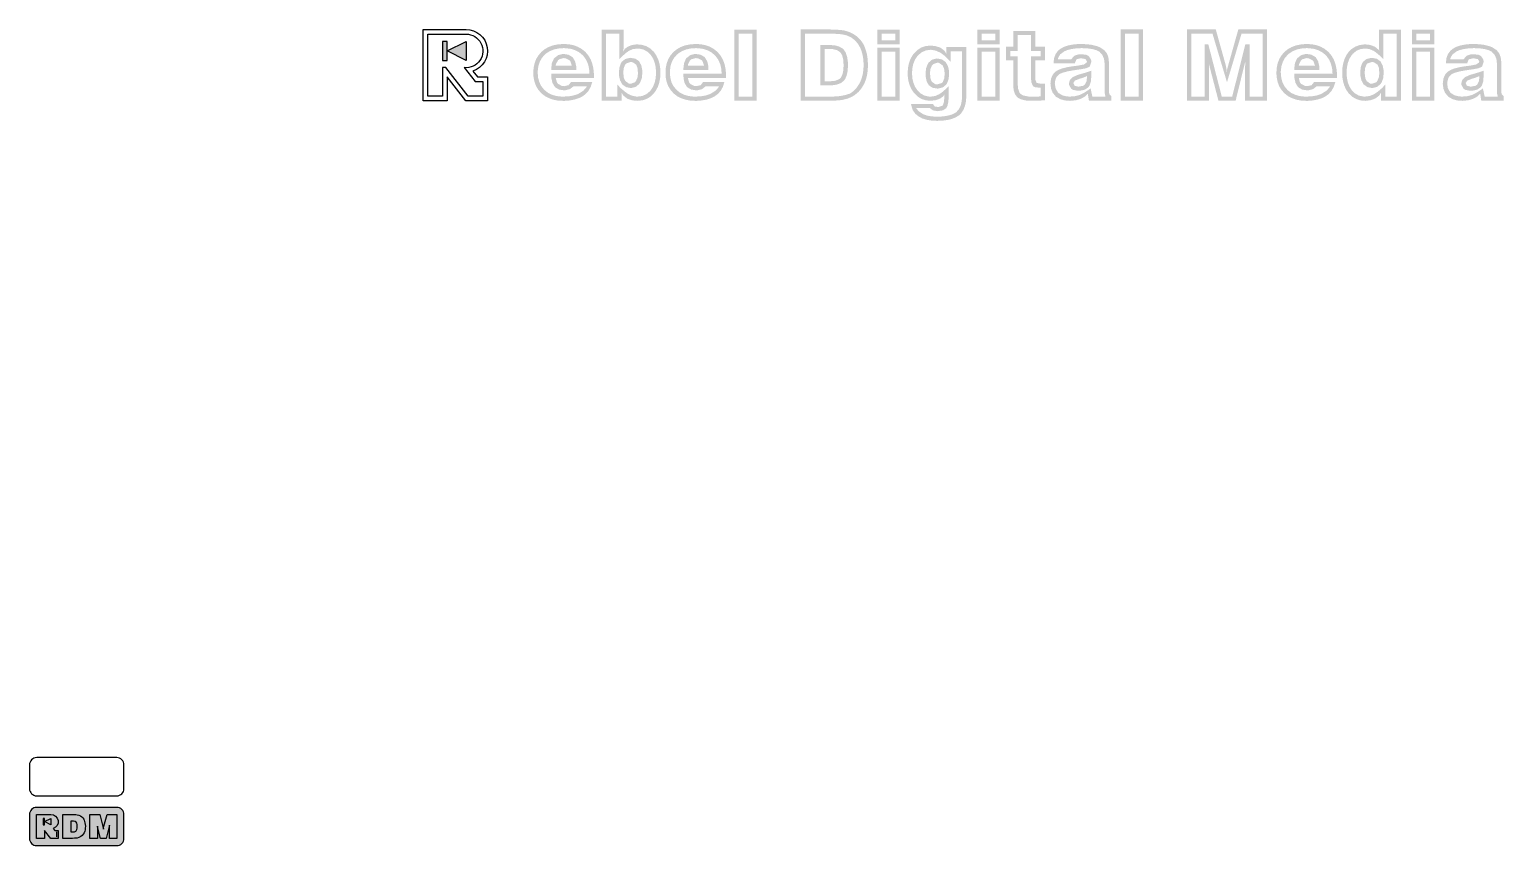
# Model space of a CAD drawing. Header units: millimetres. Extents: x 2963 to 3529, y 1318 to 1533.
# Drawn here: x 3322.7 to 3529.5, y 1323.4 to 1437.9 of the extents above; entities that cross this region are included whole.
import ezdxf

# ---------------------------------------------------------------- set-up
doc = ezdxf.new("R2010")
doc.units = ezdxf.units.MM
doc.layers.get('0').update_dxf_attribs({"color": 255})
doc.layers.add('texthatch', color=7, linetype='Continuous')

msp = doc.modelspace()

# ---------------------------------------------------------------- hatches: boundary and pattern name
h = msp.add_hatch(color=256)
h.set_gradient(color1=(255, 255, 255), color2=(255, 255, 0), tint=1, name='INVHEMISPHERICAL')
h.paths.add_polyline_path([(3323.71, 1328.75, 0.41937), (3322.69, 1327.75), (3322.69, 1324.4, 0.41937), (3323.71, 1323.4), (3334.93, 1323.4, 0.41937), (3335.95, 1324.4), (3335.95, 1327.75, 0.41937), (3334.93, 1328.75)])
at = {"true_color": 0x22346e}
h = msp.add_hatch(color=159, dxfattribs=at)
h.dxf.hatch_style = 1
h.paths.add_polyline_path([(3325.62, 1325.96, 1.057223), (3325.71, 1327.53), (3323.91, 1327.53), (3323.91, 1324.62), (3324.6, 1324.62), (3324.6, 1325.96), (3324.75, 1325.96), (3325.8, 1324.62), (3326.49, 1324.62), (3326.49, 1325.3), (3326.14, 1325.3)])
h.paths.add_polyline_path([(3325.71, 1326.3), (3324.82, 1326.75), (3324.82, 1326.3), (3324.6, 1326.3), (3324.6, 1327.19), (3324.82, 1327.19), (3324.82, 1326.75), (3325.71, 1327.19)], flags=16)
h.paths.add_polyline_path([(3330.28, 1325.62), (3330.32, 1325.85), (3330.33, 1326.08), (3330.32, 1326.32), (3330.28, 1326.54), (3330.23, 1326.74), (3330.18, 1326.88), (3330.07, 1327.07), (3329.92, 1327.24), (3329.75, 1327.37), (3329.74, 1327.38), (3329.54, 1327.47), (3329.38, 1327.51), (3329.21, 1327.54), (3328.98, 1327.55), (3328.78, 1327.55), (3327.57, 1327.55), (3327.57, 1324.6), (3328.6, 1324.6), (3328.87, 1324.6), (3329.09, 1324.61), (3329.24, 1324.63), (3329.45, 1324.67), (3329.67, 1324.74), (3329.68, 1324.74), (3329.85, 1324.86), (3330, 1325.01), (3330.13, 1325.21), (3330.14, 1325.24), (3330.22, 1325.42)])
h.paths.add_polyline_path([(3328.3, 1327.02), (3328.71, 1327.02), (3328.97, 1327.01), (3329.18, 1326.95), (3329.37, 1326.84), (3329.49, 1326.66), (3329.55, 1326.47), (3329.59, 1326.23), (3329.59, 1326.08), (3329.58, 1325.81), (3329.53, 1325.58), (3329.45, 1325.41), (3329.39, 1325.34), (3329.25, 1325.23), (3329.06, 1325.16), (3328.82, 1325.13), (3328.69, 1325.12), (3328.3, 1325.12)], flags=16)
h.paths.add_polyline_path([(3328.5, 1326.84), (3328.75, 1326.84), (3328.88, 1326.83), (3329.1, 1326.77), (3329.24, 1326.67), (3329.32, 1326.54), (3329.37, 1326.34), (3329.39, 1326.08), (3329.37, 1325.84), (3329.33, 1325.63), (3329.25, 1325.48), (3329.18, 1325.42), (3328.99, 1325.34), (3328.74, 1325.32), (3328.5, 1325.32)], flags=0)
h.paths.add_polyline_path([(3332.02, 1327.06), (3332.19, 1327.06), (3332.82, 1324.6), (3333.31, 1324.6), (3333.93, 1327.06), (3334.13, 1327.06), (3334.13, 1324.6), (3334.75, 1324.6), (3334.75, 1327.55), (3333.75, 1327.55), (3333.07, 1325.27), (3332.38, 1327.55), (3331.39, 1327.55), (3331.39, 1324.6), (3332.02, 1324.6)])
at = {"layer": 'texthatch'}
h = msp.add_hatch(color=256, dxfattribs=at)
h.dxf.hatch_style = 1
h.paths.add_polyline_path([(3399, 1435.7), (3398.35, 1435.83), (3397.54, 1435.87), (3396.77, 1435.8), (3396.12, 1435.67), (3395.52, 1435.45), (3394.99, 1435.15), (3394.49, 1434.75), (3394.1, 1434.29), (3393.77, 1433.77), (3393.55, 1433.18), (3393.41, 1432.54), (3393.36, 1431.83), (3393.4, 1431.19), (3393.54, 1430.54), (3393.76, 1429.95), (3394.08, 1429.43), (3394.51, 1428.94), (3395.01, 1428.55), (3395.55, 1428.27), (3396.15, 1428.06), (3396.8, 1427.93), (3397.53, 1427.89), (3397.79, 1427.89), (3398.52, 1427.95), (3399.17, 1428.08), (3399.76, 1428.27), (3400.28, 1428.53), (3400.71, 1428.85), (3401.12, 1429.31), (3401.43, 1429.88), (3401.64, 1430.54), (3398.66, 1430.54), (3398.31, 1430.09), (3397.7, 1429.95), (3397.36, 1429.99), (3396.83, 1430.28), (3396.68, 1430.48), (3396.51, 1431.11), (3401.86, 1431.12), (3401.86, 1431.45), (3401.86, 1431.76), (3401.79, 1432.46), (3401.64, 1433.11), (3401.42, 1433.69), (3401.12, 1434.22), (3400.68, 1434.75), (3400.14, 1435.18), (3399.6, 1435.48)])
h.paths.add_polyline_path([(3397.99, 1435.27), (3398.67, 1435.18), (3399.28, 1434.98), (3399.82, 1434.69), (3400.28, 1434.3), (3400.44, 1434.13), (3400.79, 1433.63), (3401.04, 1433.05), (3401.19, 1432.42), (3401.24, 1431.71), (3395.89, 1431.71), (3395.89, 1431.42), (3395.91, 1431.06), (3396.05, 1430.41), (3396.34, 1429.91), (3396.46, 1429.78), (3396.98, 1429.47), (3397.66, 1429.37), (3397.89, 1429.38), (3398.51, 1429.54), (3399.02, 1429.94), (3400.89, 1429.94), (3400.8, 1429.76), (3400.38, 1429.31), (3399.76, 1428.92), (3399.53, 1428.81), (3398.95, 1428.63), (3398.29, 1428.52), (3397.55, 1428.49), (3397.29, 1428.49), (3396.59, 1428.57), (3395.97, 1428.75), (3395.43, 1429.02), (3394.95, 1429.4), (3394.86, 1429.49), (3394.48, 1429.97), (3394.21, 1430.52), (3394.04, 1431.15), (3393.98, 1431.85), (3393.99, 1432.06), (3394.07, 1432.75), (3394.27, 1433.36), (3394.56, 1433.9), (3394.96, 1434.36), (3395.17, 1434.54), (3395.68, 1434.87), (3396.26, 1435.1), (3396.92, 1435.24), (3397.63, 1435.29)], flags=16)
h.paths.add_polyline_path([(3398.28, 1434.37), (3398.88, 1434.02), (3399.23, 1433.43), (3399.38, 1432.78), (3399.4, 1432.42), (3399.4, 1432.24), (3395.89, 1432.24), (3395.89, 1432.49), (3395.97, 1433.18), (3396.27, 1433.85), (3396.86, 1434.31), (3397.53, 1434.48)], flags=0)
h.paths.add_polyline_path([(3397.6, 1433.89), (3397.91, 1433.86), (3398.45, 1433.59), (3398.57, 1433.44), (3398.78, 1432.82), (3396.51, 1432.82), (3396.53, 1433.02), (3396.83, 1433.58), (3396.98, 1433.72)], flags=0)
h.paths.add_polyline_path([(3399.4, 1432.42), (3399.38, 1432.78), (3399.23, 1433.43), (3398.88, 1434.02), (3398.28, 1434.37), (3397.53, 1434.48), (3396.86, 1434.31), (3396.27, 1433.85), (3395.97, 1433.18), (3395.89, 1432.49), (3395.89, 1432.24), (3399.4, 1432.24)], flags=0)
h.paths.add_polyline_path([(3411.18, 1432.37), (3411.08, 1433.05), (3410.9, 1433.67), (3410.64, 1434.23), (3410.27, 1434.78), (3409.74, 1435.26), (3409.21, 1435.57), (3408.6, 1435.75), (3407.89, 1435.82), (3407.2, 1435.72), (3406.6, 1435.48), (3406.19, 1435.18), (3405.99, 1434.8), (3406.02, 1435.21), (3406.02, 1437.9), (3402.95, 1437.9), (3402.95, 1427.9), (3405.76, 1427.9), (3405.76, 1428.88), (3405.74, 1429.08), (3405.98, 1428.64), (3406.58, 1428.18), (3407.3, 1427.95), (3408.04, 1427.89), (3408.74, 1427.98), (3409.33, 1428.19), (3409.85, 1428.52), (3410.31, 1428.99), (3410.55, 1429.32), (3410.84, 1429.86), (3411.04, 1430.46), (3411.16, 1431.12), (3411.2, 1431.85)])
h.paths.add_polyline_path([(3403.56, 1437.3), (3405.43, 1437.3), (3405.43, 1433.76), (3405.83, 1434.14), (3406.35, 1434.6), (3406.78, 1434.91), (3407.33, 1435.15), (3407.99, 1435.23), (3408.23, 1435.22), (3408.85, 1435.08), (3409.39, 1434.77), (3409.86, 1434.31), (3410.17, 1433.82), (3410.4, 1433.23), (3410.54, 1432.58), (3410.58, 1431.86), (3410.54, 1431.13), (3410.4, 1430.48), (3410.18, 1429.91), (3409.86, 1429.4), (3409.7, 1429.22), (3409.21, 1428.81), (3408.63, 1428.57), (3407.99, 1428.49), (3407.85, 1428.49), (3407.21, 1428.61), (3406.61, 1428.89), (3406.19, 1429.2), (3405.69, 1429.62), (3405.15, 1430.17), (3405.15, 1428.48), (3403.56, 1428.48)], flags=16)
h.paths.add_polyline_path([(3405.44, 1432.54), (3405.63, 1433.14), (3405.78, 1433.37), (3406.25, 1433.76), (3406.96, 1433.93), (3407.69, 1433.81), (3408.21, 1433.45), (3408.51, 1432.88), (3408.65, 1432.22), (3408.66, 1431.8), (3408.59, 1431.09), (3408.38, 1430.51), (3408.22, 1430.26), (3407.75, 1429.86), (3407.08, 1429.68), (3406.37, 1429.82), (3405.84, 1430.2), (3405.53, 1430.78), (3405.39, 1431.43), (3405.37, 1431.8)], flags=0)
h.paths.add_polyline_path([(3406.04, 1432.46), (3406.25, 1432.98), (3406.41, 1433.15), (3407.02, 1433.34), (3407.3, 1433.31), (3407.8, 1432.97), (3407.97, 1432.55), (3408.05, 1431.8), (3408, 1431.21), (3407.77, 1430.68), (3407.61, 1430.49), (3407.02, 1430.28), (3406.78, 1430.31), (3406.27, 1430.68), (3406.07, 1431.09), (3405.99, 1431.8)], flags=0)
h.paths.add_polyline_path([(3419.95, 1433.69), (3419.65, 1434.22), (3419.21, 1434.75), (3418.67, 1435.18), (3418.14, 1435.48), (3417.54, 1435.7), (3416.89, 1435.83), (3416.08, 1435.87), (3415.3, 1435.8), (3414.65, 1435.67), (3414.06, 1435.45), (3413.53, 1435.15), (3413.05, 1434.77), (3412.63, 1434.29), (3412.31, 1433.77), (3412.09, 1433.18), (3411.95, 1432.54), (3411.91, 1431.83), (3411.94, 1431.19), (3412.07, 1430.54), (3412.29, 1429.95), (3412.62, 1429.43), (3413.03, 1428.95), (3413.54, 1428.55), (3414.08, 1428.27), (3414.69, 1428.06), (3415.34, 1427.93), (3416.06, 1427.89), (3416.32, 1427.89), (3417.05, 1427.95), (3417.71, 1428.08), (3418.29, 1428.27), (3418.81, 1428.53), (3419.25, 1428.85), (3419.66, 1429.31), (3419.97, 1429.88), (3420.17, 1430.54), (3417.19, 1430.54), (3416.85, 1430.09), (3416.23, 1429.95), (3415.9, 1429.99), (3415.37, 1430.28), (3415.22, 1430.48), (3415.05, 1431.11), (3420.41, 1431.12), (3420.41, 1431.45), (3420.4, 1431.76), (3420.32, 1432.46), (3420.18, 1433.11)])
h.paths.add_polyline_path([(3413.1, 1433.9), (3413.5, 1434.36), (3413.71, 1434.54), (3414.22, 1434.87), (3414.8, 1435.1), (3415.45, 1435.24), (3416.17, 1435.29), (3416.53, 1435.27), (3417.21, 1435.18), (3417.82, 1434.98), (3418.35, 1434.69), (3418.82, 1434.3), (3418.97, 1434.13), (3419.33, 1433.63), (3419.58, 1433.05), (3419.73, 1432.42), (3419.79, 1431.71), (3414.43, 1431.71), (3414.43, 1431.42), (3414.44, 1431.06), (3414.58, 1430.41), (3414.87, 1429.91), (3414.99, 1429.78), (3415.52, 1429.47), (3416.2, 1429.37), (3416.42, 1429.38), (3417.05, 1429.54), (3417.55, 1429.94), (3419.43, 1429.94), (3419.33, 1429.76), (3418.92, 1429.31), (3418.3, 1428.92), (3418.07, 1428.81), (3417.49, 1428.63), (3416.83, 1428.52), (3416.09, 1428.49), (3415.83, 1428.49), (3415.14, 1428.57), (3414.52, 1428.75), (3413.96, 1429.02), (3413.49, 1429.4), (3413.4, 1429.49), (3413.02, 1429.97), (3412.74, 1430.52), (3412.58, 1431.15), (3412.53, 1431.85), (3412.53, 1432.06), (3412.61, 1432.75), (3412.8, 1433.36)], flags=16)
h.paths.add_polyline_path([(3414.51, 1433.18), (3414.8, 1433.85), (3415.39, 1434.31), (3416.06, 1434.48), (3416.82, 1434.37), (3417.41, 1434.03), (3417.77, 1433.43), (3417.92, 1432.78), (3417.94, 1432.42), (3417.94, 1432.24), (3414.43, 1432.24), (3414.43, 1432.49)], flags=0)
h.paths.add_polyline_path([(3415.07, 1433.02), (3415.36, 1433.58), (3415.52, 1433.72), (3416.14, 1433.89), (3416.44, 1433.86), (3416.99, 1433.59), (3417.11, 1433.44), (3417.33, 1432.82), (3415.05, 1432.82)], flags=0)
h.paths.add_polyline_path([(3424.71, 1437.9), (3421.56, 1437.9), (3421.56, 1427.9), (3424.71, 1427.9)])
h.paths.add_polyline_path([(3422.17, 1437.3), (3424.1, 1437.3), (3424.1, 1428.48), (3422.17, 1428.48)], flags=16)
h.paths.add_polyline_path([(3439.79, 1435.6), (3439.64, 1435.9), (3439.26, 1436.45), (3438.81, 1436.9), (3438.21, 1437.3), (3437.59, 1437.59), (3436.91, 1437.78), (3436.27, 1437.85), (3435.59, 1437.89), (3434.77, 1437.91), (3430.85, 1437.91), (3430.85, 1427.9), (3434.19, 1427.9), (3434.97, 1427.9), (3435.71, 1427.93), (3436.31, 1427.97), (3436.82, 1428.04), (3437.53, 1428.23), (3438.11, 1428.49), (3438.49, 1428.73), (3438.99, 1429.15), (3439.4, 1429.64), (3439.78, 1430.27), (3440.03, 1430.89), (3440.18, 1431.51), (3440.28, 1432.18), (3440.31, 1432.99), (3440.26, 1433.77), (3440.17, 1434.44), (3440, 1435.04)])
h.paths.add_polyline_path([(3431.46, 1437.31), (3435.07, 1437.31), (3435.67, 1437.3), (3436.35, 1437.26), (3436.88, 1437.18), (3437.36, 1437.06), (3437.96, 1436.79), (3438.5, 1436.37), (3438.92, 1435.87), (3439.25, 1435.29), (3439.4, 1434.89), (3439.57, 1434.29), (3439.67, 1433.62), (3439.7, 1432.9), (3439.67, 1432.22), (3439.56, 1431.54), (3439.39, 1430.94), (3439.15, 1430.39), (3439.1, 1430.3), (3438.72, 1429.73), (3438.28, 1429.26), (3437.77, 1428.9), (3437.09, 1428.7), (3436.46, 1428.57), (3436.01, 1428.52), (3435.36, 1428.49), (3434.55, 1428.48), (3431.46, 1428.48)], flags=16)
h.paths.add_polyline_path([(3433.64, 1435.73), (3434.87, 1435.73), (3435.65, 1435.68), (3436.28, 1435.51), (3436.85, 1435.17), (3437.2, 1434.65), (3437.39, 1434.06), (3437.49, 1433.35), (3437.51, 1432.9), (3437.46, 1432.09), (3437.32, 1431.43), (3437.09, 1430.92), (3436.91, 1430.69), (3436.5, 1430.38), (3435.93, 1430.17), (3435.21, 1430.06), (3434.82, 1430.06), (3433.64, 1430.06)], flags=0)
h.paths.add_polyline_path([(3434.25, 1435.17), (3434.99, 1435.17), (3435.38, 1435.15), (3436.03, 1434.98), (3436.47, 1434.66), (3436.68, 1434.3), (3436.84, 1433.69), (3436.89, 1432.9), (3436.86, 1432.2), (3436.72, 1431.56), (3436.48, 1431.12), (3436.26, 1430.93), (3435.72, 1430.71), (3434.95, 1430.63), (3434.25, 1430.63)], flags=0)
h.paths.add_polyline_path([(3444.77, 1435.36), (3441.61, 1435.36), (3441.61, 1427.9), (3444.77, 1427.9)])
h.paths.add_polyline_path([(3442.22, 1434.77), (3444.15, 1434.77), (3444.15, 1428.48), (3442.22, 1428.48)], flags=16)
h.paths.add_polyline_path([(3444.77, 1437.9), (3441.61, 1437.9), (3441.61, 1435.82), (3444.77, 1435.82)])
h.paths.add_polyline_path([(3442.22, 1436.4), (3442.22, 1437.32), (3444.15, 1437.32), (3444.15, 1436.4)], flags=16)
h.paths.add_polyline_path([(3449.76, 1435.58), (3449.05, 1435.65), (3448.36, 1435.57), (3447.77, 1435.36), (3447.24, 1435.02), (3446.78, 1434.57), (3446.56, 1434.28), (3446.26, 1433.74), (3446.05, 1433.14), (3445.92, 1432.49), (3445.88, 1431.77), (3445.89, 1431.37), (3445.98, 1430.69), (3446.16, 1430.07), (3446.42, 1429.5), (3446.79, 1428.97), (3447.27, 1428.49), (3447.81, 1428.16), (3448.4, 1427.97), (3449.08, 1427.9), (3449.84, 1427.99), (3450.43, 1428.21), (3450.87, 1428.52), (3451.04, 1428.84), (3451, 1428.45), (3451, 1428.16), (3450.99, 1427.81), (3450.8, 1427.23), (3450.16, 1427.02), (3449.66, 1427.11), (3449.41, 1427.47), (3446.35, 1427.47), (3446.4, 1427.2), (3446.6, 1426.58), (3446.96, 1426.07), (3447.45, 1425.68), (3447.94, 1425.42), (3448.53, 1425.24), (3449.21, 1425.12), (3450.02, 1425.08), (3450.89, 1425.13), (3451.59, 1425.23), (3452.2, 1425.39), (3452.72, 1425.63), (3453.15, 1425.91), (3453.4, 1426.17), (3453.71, 1426.64), (3453.93, 1427.22), (3454.07, 1427.89), (3454.11, 1428.67), (3454.11, 1435.44), (3451.3, 1435.44), (3451.3, 1434.66), (3451.31, 1434.48), (3451.07, 1434.9), (3450.49, 1435.35)])
h.paths.add_polyline_path([(3449.85, 1434.93), (3450.46, 1434.65), (3450.89, 1434.35), (3451.38, 1433.92), (3451.92, 1433.37), (3451.92, 1434.86), (3453.5, 1434.86), (3453.5, 1428.5), (3453.47, 1427.93), (3453.33, 1427.26), (3453.07, 1426.72), (3452.7, 1426.31), (3452.55, 1426.21), (3452.08, 1425.97), (3451.49, 1425.81), (3450.79, 1425.7), (3449.96, 1425.67), (3449.22, 1425.71), (3448.58, 1425.83), (3448.05, 1426.02), (3447.42, 1426.43), (3447.06, 1426.88), (3448.99, 1426.88), (3449.42, 1426.56), (3450.06, 1426.44), (3450.13, 1426.45), (3450.84, 1426.56), (3451.29, 1426.87), (3451.46, 1427.18), (3451.59, 1427.79), (3451.64, 1428.62), (3451.64, 1429.95), (3451.3, 1429.62), (3450.78, 1429.16), (3450.32, 1428.83), (3449.74, 1428.57), (3449.11, 1428.48), (3448.86, 1428.49), (3448.24, 1428.63), (3447.7, 1428.93), (3447.23, 1429.39), (3446.93, 1429.84), (3446.69, 1430.41), (3446.54, 1431.05), (3446.49, 1431.77), (3446.53, 1432.4), (3446.66, 1433.06), (3446.89, 1433.63), (3447.22, 1434.14), (3447.37, 1434.31), (3447.87, 1434.72), (3448.44, 1434.97), (3449.07, 1435.05), (3449.21, 1435.05)], flags=16)
h.paths.add_polyline_path([(3449.98, 1433.84), (3450.69, 1433.71), (3451.22, 1433.32), (3451.54, 1432.74), (3451.68, 1432.09), (3451.7, 1431.73), (3451.63, 1430.99), (3451.43, 1430.41), (3451.28, 1430.16), (3450.81, 1429.78), (3450.1, 1429.61), (3449.36, 1429.73), (3448.83, 1430.09), (3448.54, 1430.64), (3448.41, 1431.3), (3448.39, 1431.73), (3448.46, 1432.44), (3448.68, 1433.04), (3448.83, 1433.27), (3449.3, 1433.67)], flags=0)
h.paths.add_polyline_path([(3450.04, 1433.25), (3450.28, 1433.22), (3450.79, 1432.86), (3450.98, 1432.44), (3451.07, 1431.73), (3451.02, 1431.08), (3450.82, 1430.56), (3450.66, 1430.39), (3450.04, 1430.2), (3449.76, 1430.23), (3449.26, 1430.57), (3449.09, 1430.99), (3449.01, 1431.73), (3449.06, 1432.32), (3449.29, 1432.86), (3449.46, 1433.04)], flags=0)
h.paths.add_polyline_path([(3458.78, 1435.36), (3455.63, 1435.36), (3455.63, 1427.9), (3458.78, 1427.9)])
h.paths.add_polyline_path([(3456.24, 1434.77), (3458.17, 1434.77), (3458.17, 1428.48), (3456.24, 1428.48)], flags=16)
h.paths.add_polyline_path([(3458.78, 1437.9), (3455.63, 1437.9), (3455.63, 1435.82), (3458.78, 1435.82)])
h.paths.add_polyline_path([(3456.24, 1437.32), (3458.17, 1437.32), (3458.17, 1436.4), (3456.24, 1436.4)], flags=16)
h.paths.add_polyline_path([(3465.16, 1435.48), (3463.81, 1435.48), (3463.81, 1437.7), (3460.69, 1437.7), (3460.69, 1435.48), (3459.67, 1435.48), (3459.67, 1433.57), (3460.69, 1433.57), (3460.69, 1430.09), (3460.74, 1429.42), (3460.93, 1428.82), (3461.3, 1428.35), (3461.82, 1428.09), (3462.46, 1427.94), (3463.32, 1427.9), (3464.1, 1427.92), (3464.46, 1427.93), (3465.16, 1427.97), (3465.16, 1430.31), (3464.87, 1430.29), (3464.6, 1430.29), (3463.97, 1430.41), (3463.81, 1430.82), (3463.81, 1433.57), (3465.16, 1433.57)])
h.paths.add_polyline_path([(3461.3, 1434.9), (3461.3, 1437.12), (3463.2, 1437.12), (3463.2, 1434.9), (3464.55, 1434.9), (3464.55, 1434.14), (3463.2, 1434.14), (3463.2, 1430.85), (3463.23, 1430.48), (3463.46, 1429.96), (3463.74, 1429.81), (3464.48, 1429.72), (3464.55, 1429.72), (3464.55, 1428.52), (3464.14, 1428.49), (3464.11, 1428.49), (3463.44, 1428.47), (3462.8, 1428.5), (3462.14, 1428.63), (3461.72, 1428.85), (3461.57, 1429.04), (3461.37, 1429.59), (3461.3, 1430.39), (3461.3, 1434.14), (3460.29, 1434.14), (3460.29, 1434.9)], flags=16)
h.paths.add_polyline_path([(3469.56, 1433.72), (3470.18, 1433.87), (3470.84, 1433.75), (3471.02, 1433.4), (3470.99, 1433.26), (3470.59, 1432.99), (3469.76, 1432.83), (3469.08, 1432.75), (3468.24, 1432.61), (3467.55, 1432.44), (3467.01, 1432.23), (3466.6, 1431.98), (3466.24, 1431.58), (3465.99, 1431.02), (3465.91, 1430.29), (3466, 1429.58), (3466.24, 1429), (3466.68, 1428.47), (3467.28, 1428.13), (3467.9, 1427.95), (3468.62, 1427.89), (3468.85, 1427.9), (3469.51, 1427.98), (3470.13, 1428.16), (3470.72, 1428.48), (3471.14, 1428.89), (3471.18, 1428.69), (3471.31, 1427.9), (3474.43, 1427.9), (3474.43, 1428.56), (3474.19, 1428.8), (3474.12, 1429.1), (3474.12, 1433.11), (3474.11, 1433.31), (3474.03, 1434.02), (3473.83, 1434.55), (3473.45, 1435.01), (3472.88, 1435.39), (3472.44, 1435.57), (3471.64, 1435.76), (3470.93, 1435.84), (3470.25, 1435.86), (3469.76, 1435.86), (3469.03, 1435.79), (3468.38, 1435.66), (3467.82, 1435.47), (3467.34, 1435.22), (3466.97, 1434.92), (3466.62, 1434.44), (3466.41, 1433.85), (3466.34, 1433.15), (3469.32, 1433.15)])
h.paths.add_polyline_path([(3466.96, 1433.73), (3466.99, 1433.91), (3467.26, 1434.4), (3467.85, 1434.83), (3468.23, 1435), (3468.81, 1435.15), (3469.49, 1435.25), (3470.27, 1435.29), (3471.07, 1435.26), (3471.77, 1435.16), (3472.34, 1435), (3472.77, 1434.78), (3472.79, 1434.77), (3473.18, 1434.35), (3473.42, 1433.79), (3473.51, 1433.07), (3473.51, 1429.4), (3473.51, 1429.26), (3473.54, 1428.85), (3473.63, 1428.48), (3471.79, 1428.48), (3471.54, 1429.64), (3471.2, 1429.39), (3470.62, 1429.02), (3470.09, 1428.75), (3469.93, 1428.69), (3469.3, 1428.54), (3468.62, 1428.49), (3468.22, 1428.51), (3467.58, 1428.66), (3467.08, 1428.97), (3466.93, 1429.11), (3466.63, 1429.64), (3466.52, 1430.32), (3466.53, 1430.53), (3466.7, 1431.15), (3467.1, 1431.6), (3467.26, 1431.69), (3467.69, 1431.86), (3468.29, 1432.02), (3469.05, 1432.16), (3469.98, 1432.3), (3470.09, 1432.31), (3470.86, 1432.45), (3471.32, 1432.64), (3471.45, 1432.76), (3471.64, 1433.37), (3471.61, 1433.67), (3471.27, 1434.18), (3470.93, 1434.35), (3470.23, 1434.44), (3469.88, 1434.42), (3469.29, 1434.24), (3469.23, 1434.2), (3468.83, 1433.73)], flags=16)
h.paths.add_polyline_path([(3469.04, 1431.22), (3469.71, 1431.53), (3469.9, 1431.58), (3470.6, 1431.78), (3471.23, 1431.98), (3471.64, 1432.12), (3471.64, 1431.39), (3471.58, 1430.61), (3471.38, 1430.03), (3471.2, 1429.77), (3470.72, 1429.46), (3470.07, 1429.31), (3469.75, 1429.3), (3469.08, 1429.43), (3468.83, 1429.58), (3468.53, 1430.11), (3468.5, 1430.35), (3468.64, 1430.83)], flags=0)
h.paths.add_polyline_path([(3469.33, 1430.73), (3470.07, 1431.02), (3470.51, 1431.14), (3471.02, 1431.36), (3471.02, 1431.13), (3470.99, 1430.69), (3470.73, 1430.17), (3470.48, 1430), (3469.8, 1429.88), (3469.29, 1430.02), (3469.12, 1430.4)], flags=0)
h.paths.add_polyline_path([(3478.9, 1437.91), (3475.76, 1437.91), (3475.76, 1427.9), (3478.9, 1427.9)])
h.paths.add_polyline_path([(3476.37, 1437.31), (3478.29, 1437.31), (3478.29, 1428.48), (3476.37, 1428.48)], flags=16)
h.paths.add_polyline_path([(3489.1, 1437.91), (3485.05, 1437.91), (3485.05, 1427.9), (3488.15, 1427.9), (3488.15, 1432.8), (3488.14, 1433.1), (3488.24, 1432.66), (3489.48, 1427.9), (3491.88, 1427.9), (3493.11, 1432.91), (3493.24, 1433.38), (3493.22, 1432.83), (3493.22, 1427.9), (3496.3, 1427.9), (3496.3, 1437.91), (3492.26, 1437.91), (3490.87, 1432.97), (3490.69, 1432.29), (3490.67, 1431.75), (3490.58, 1432.49), (3490.48, 1432.95)])
h.paths.add_polyline_path([(3488.64, 1437.31), (3490.67, 1430.5), (3492.71, 1437.31), (3495.69, 1437.31), (3495.69, 1428.48), (3493.83, 1428.48), (3493.83, 1435.83), (3493.25, 1435.83), (3491.4, 1428.48), (3489.94, 1428.48), (3488.05, 1435.83), (3487.54, 1435.83), (3487.54, 1428.48), (3485.66, 1428.48), (3485.66, 1437.31)], flags=16)
h.paths.add_polyline_path([(3506.1, 1431.76), (3506.02, 1432.46), (3505.87, 1433.11), (3505.65, 1433.69), (3505.35, 1434.22), (3504.91, 1434.75), (3504.37, 1435.18), (3503.83, 1435.48), (3503.24, 1435.7), (3502.58, 1435.83), (3501.77, 1435.87), (3501, 1435.8), (3500.35, 1435.67), (3499.76, 1435.45), (3499.22, 1435.15), (3498.75, 1434.77), (3498.33, 1434.29), (3498.01, 1433.77), (3497.78, 1433.18), (3497.65, 1432.54), (3497.6, 1431.83), (3497.64, 1431.19), (3497.77, 1430.54), (3497.99, 1429.95), (3498.31, 1429.43), (3498.73, 1428.95), (3499.24, 1428.55), (3499.78, 1428.27), (3500.38, 1428.06), (3501.04, 1427.93), (3501.76, 1427.89), (3502.02, 1427.89), (3502.75, 1427.95), (3503.4, 1428.08), (3503.99, 1428.27), (3504.51, 1428.53), (3504.94, 1428.85), (3505.35, 1429.31), (3505.66, 1429.88), (3505.87, 1430.54), (3502.89, 1430.54), (3502.54, 1430.09), (3501.93, 1429.95), (3501.6, 1429.99), (3501.06, 1430.28), (3500.91, 1430.48), (3500.74, 1431.11), (3506.1, 1431.12), (3506.1, 1431.45)])
h.paths.add_polyline_path([(3505.48, 1431.71), (3500.12, 1431.71), (3500.12, 1431.42), (3500.14, 1431.06), (3500.28, 1430.41), (3500.57, 1429.91), (3500.69, 1429.78), (3501.21, 1429.47), (3501.89, 1429.37), (3502.12, 1429.38), (3502.75, 1429.54), (3503.25, 1429.94), (3505.13, 1429.94), (3505.03, 1429.76), (3504.62, 1429.31), (3504, 1428.92), (3503.76, 1428.81), (3503.19, 1428.63), (3502.52, 1428.52), (3501.78, 1428.49), (3501.52, 1428.49), (3500.83, 1428.57), (3500.21, 1428.75), (3499.66, 1429.02), (3499.18, 1429.4), (3499.1, 1429.49), (3498.71, 1429.97), (3498.44, 1430.52), (3498.28, 1431.15), (3498.22, 1431.85), (3498.22, 1432.06), (3498.31, 1432.75), (3498.5, 1433.36), (3498.79, 1433.9), (3499.2, 1434.36), (3499.4, 1434.54), (3499.91, 1434.87), (3500.5, 1435.1), (3501.15, 1435.24), (3501.86, 1435.29), (3502.22, 1435.27), (3502.9, 1435.18), (3503.51, 1434.98), (3504.05, 1434.69), (3504.52, 1434.3), (3504.67, 1434.13), (3505.02, 1433.63), (3505.27, 1433.05), (3505.42, 1432.42)], flags=16)
h.paths.add_polyline_path([(3503.63, 1432.24), (3500.12, 1432.24), (3500.12, 1432.49), (3500.2, 1433.18), (3500.5, 1433.85), (3501.09, 1434.31), (3501.76, 1434.48), (3502.51, 1434.37), (3503.11, 1434.02), (3503.46, 1433.43), (3503.61, 1432.78), (3503.63, 1432.42)], flags=0)
h.paths.add_polyline_path([(3503.02, 1432.82), (3500.74, 1432.82), (3500.77, 1433.02), (3501.06, 1433.58), (3501.21, 1433.72), (3501.84, 1433.89), (3502.14, 1433.86), (3502.68, 1433.59), (3502.81, 1433.44)], flags=0)
h.paths.add_polyline_path([(3515.08, 1437.9), (3512.01, 1437.9), (3512.01, 1435.21), (3512.02, 1434.99), (3511.42, 1435.49), (3510.75, 1435.74), (3510.02, 1435.82), (3509.29, 1435.72), (3508.7, 1435.51), (3508.17, 1435.18), (3507.72, 1434.73), (3507.47, 1434.38), (3507.19, 1433.85), (3506.99, 1433.24), (3506.87, 1432.58), (3506.83, 1431.85), (3506.84, 1431.35), (3506.94, 1430.66), (3507.12, 1430.04), (3507.37, 1429.48), (3507.75, 1428.93), (3508.25, 1428.46), (3508.79, 1428.15), (3509.39, 1427.95), (3510.14, 1427.89), (3510.9, 1428), (3511.5, 1428.23), (3512.03, 1428.64), (3512.28, 1429.06), (3512.26, 1428.88), (3512.26, 1427.9), (3515.08, 1427.9)])
h.paths.add_polyline_path([(3507.45, 1431.86), (3507.49, 1432.57), (3507.63, 1433.23), (3507.85, 1433.81), (3508.17, 1434.31), (3508.33, 1434.5), (3508.82, 1434.91), (3509.39, 1435.15), (3510.04, 1435.23), (3510.64, 1435.16), (3511.23, 1434.91), (3511.53, 1434.71), (3512.02, 1434.3), (3512.6, 1433.76), (3512.6, 1437.3), (3514.46, 1437.3), (3514.46, 1428.48), (3512.88, 1428.48), (3512.88, 1430.17), (3512.38, 1429.65), (3511.88, 1429.22), (3511.41, 1428.89), (3511.28, 1428.81), (3510.67, 1428.57), (3510.03, 1428.49), (3509.79, 1428.5), (3509.17, 1428.63), (3508.63, 1428.94), (3508.16, 1429.4), (3507.85, 1429.9), (3507.63, 1430.47), (3507.49, 1431.12)], flags=16)
h.paths.add_polyline_path([(3509.38, 1431.43), (3509.36, 1431.8), (3509.42, 1432.55), (3509.62, 1433.14), (3509.77, 1433.38), (3510.24, 1433.76), (3510.96, 1433.93), (3511.68, 1433.8), (3512.21, 1433.43), (3512.5, 1432.87), (3512.63, 1432.22), (3512.65, 1431.8), (3512.59, 1431.09), (3512.38, 1430.5), (3512.22, 1430.26), (3511.74, 1429.86), (3511.08, 1429.68), (3510.37, 1429.82), (3509.83, 1430.21), (3509.52, 1430.78)], flags=0)
h.paths.add_polyline_path([(3509.98, 1431.8), (3510.04, 1432.46), (3510.23, 1432.98), (3510.39, 1433.15), (3511, 1433.34), (3511.28, 1433.31), (3511.79, 1432.97), (3511.97, 1432.54), (3512.04, 1431.8), (3511.98, 1431.22), (3511.76, 1430.68), (3511.58, 1430.49), (3511, 1430.28), (3510.75, 1430.31), (3510.25, 1430.68), (3510.07, 1431.09)], flags=0)
h.paths.add_polyline_path([(3519.76, 1435.36), (3516.6, 1435.36), (3516.6, 1427.9), (3519.76, 1427.9)])
h.paths.add_polyline_path([(3517.21, 1434.77), (3519.14, 1434.77), (3519.14, 1428.48), (3517.21, 1428.48)], flags=16)
h.paths.add_polyline_path([(3519.76, 1437.88), (3516.6, 1437.88), (3516.6, 1435.82), (3519.76, 1435.82)])
h.paths.add_polyline_path([(3517.21, 1436.4), (3517.21, 1437.31), (3519.14, 1437.31), (3519.14, 1436.4)], flags=16)
h.paths.add_polyline_path([(3528.86, 1434.55), (3528.49, 1435.01), (3527.91, 1435.39), (3527.47, 1435.57), (3526.67, 1435.76), (3525.97, 1435.84), (3525.29, 1435.86), (3524.79, 1435.86), (3524.06, 1435.79), (3523.41, 1435.66), (3522.85, 1435.47), (3522.37, 1435.22), (3522.01, 1434.92), (3521.65, 1434.44), (3521.45, 1433.85), (3521.37, 1433.15), (3524.35, 1433.15), (3524.59, 1433.72), (3525.19, 1433.86), (3525.24, 1433.86), (3525.87, 1433.75), (3526.06, 1433.4), (3526.02, 1433.26), (3525.62, 1432.99), (3524.79, 1432.83), (3524.12, 1432.75), (3523.28, 1432.61), (3522.59, 1432.44), (3522.04, 1432.23), (3521.64, 1431.98), (3521.27, 1431.58), (3521.03, 1431.02), (3520.94, 1430.29), (3521.03, 1429.58), (3521.27, 1429), (3521.72, 1428.47), (3522.31, 1428.13), (3522.93, 1427.95), (3523.66, 1427.89), (3523.88, 1427.9), (3524.54, 1427.98), (3525.16, 1428.16), (3525.76, 1428.48), (3526.18, 1428.89), (3526.22, 1428.69), (3526.34, 1427.9), (3529.46, 1427.9), (3529.46, 1428.56), (3529.22, 1428.8), (3529.15, 1429.1), (3529.15, 1433.11), (3529.15, 1433.31), (3529.06, 1434.02)])
h.paths.add_polyline_path([(3522.3, 1434.4), (3522.88, 1434.83), (3523.26, 1435), (3523.85, 1435.15), (3524.53, 1435.25), (3525.3, 1435.29), (3526.1, 1435.26), (3526.81, 1435.16), (3527.37, 1435), (3527.81, 1434.78), (3527.82, 1434.77), (3528.22, 1434.35), (3528.46, 1433.79), (3528.54, 1433.07), (3528.54, 1429.4), (3528.54, 1429.26), (3528.57, 1428.85), (3528.66, 1428.48), (3526.82, 1428.48), (3526.57, 1429.64), (3526.23, 1429.39), (3525.65, 1429.02), (3525.12, 1428.75), (3524.97, 1428.69), (3524.34, 1428.54), (3523.66, 1428.49), (3523.25, 1428.51), (3522.61, 1428.66), (3522.11, 1428.97), (3521.97, 1429.11), (3521.66, 1429.64), (3521.56, 1430.32), (3521.57, 1430.53), (3521.74, 1431.15), (3522.13, 1431.6), (3522.3, 1431.69), (3522.72, 1431.86), (3523.32, 1432.02), (3524.08, 1432.16), (3525.02, 1432.3), (3525.12, 1432.31), (3525.89, 1432.45), (3526.36, 1432.64), (3526.48, 1432.76), (3526.67, 1433.37), (3526.64, 1433.67), (3526.31, 1434.18), (3525.96, 1434.35), (3525.27, 1434.44), (3524.91, 1434.42), (3524.32, 1434.24), (3524.26, 1434.2), (3523.86, 1433.73), (3521.99, 1433.73), (3522.02, 1433.91)], flags=16)
h.paths.add_polyline_path([(3524.08, 1431.22), (3524.74, 1431.53), (3524.94, 1431.58), (3525.63, 1431.78), (3526.26, 1431.98), (3526.67, 1432.12), (3526.67, 1431.39), (3526.61, 1430.61), (3526.42, 1430.03), (3526.23, 1429.77), (3525.76, 1429.46), (3525.1, 1429.31), (3524.79, 1429.3), (3524.11, 1429.43), (3523.87, 1429.58), (3523.56, 1430.11), (3523.54, 1430.35), (3523.67, 1430.83)], flags=0)
h.paths.add_polyline_path([(3524.37, 1430.73), (3525.1, 1431.02), (3525.54, 1431.14), (3526.06, 1431.36), (3526.06, 1431.13), (3526.02, 1430.69), (3525.77, 1430.17), (3525.52, 1430), (3524.84, 1429.88), (3524.32, 1430.02), (3524.15, 1430.4)], flags=0)
h = msp.add_hatch(color=256, dxfattribs=at)
h.dxf.hatch_style = 1
h.paths.add_polyline_path([(3383.95, 1433.55), (3383.95, 1436.24), (3381.28, 1434.9)])
h.paths.add_polyline_path([(3380.63, 1433.55), (3381.28, 1433.55), (3381.28, 1436.24), (3380.63, 1436.24)])
h = msp.add_hatch(color=256, dxfattribs=at)
h.dxf.hatch_style = 1
h.paths.add_polyline_path([(3399.38, 1432.78), (3399.23, 1433.43), (3398.88, 1434.02), (3398.28, 1434.37), (3397.53, 1434.48), (3396.86, 1434.31), (3396.27, 1433.85), (3395.97, 1433.18), (3395.89, 1432.49), (3395.89, 1432.24), (3399.4, 1432.24), (3399.4, 1432.42)])
h.paths.add_polyline_path([(3396.51, 1432.82), (3396.53, 1433.02), (3396.83, 1433.58), (3396.98, 1433.72), (3397.6, 1433.89), (3397.91, 1433.86), (3398.45, 1433.59), (3398.57, 1433.44), (3398.78, 1432.82)], flags=16)
h.paths.add_polyline_path([(3408.51, 1432.88), (3408.21, 1433.45), (3407.69, 1433.81), (3406.96, 1433.93), (3406.25, 1433.76), (3405.78, 1433.37), (3405.63, 1433.14), (3405.44, 1432.54), (3405.37, 1431.8), (3405.39, 1431.43), (3405.53, 1430.78), (3405.84, 1430.2), (3406.37, 1429.82), (3407.08, 1429.68), (3407.75, 1429.86), (3408.22, 1430.26), (3408.38, 1430.51), (3408.59, 1431.09), (3408.66, 1431.8), (3408.65, 1432.22)])
h.paths.add_polyline_path([(3406.04, 1432.46), (3406.25, 1432.98), (3406.41, 1433.15), (3407.02, 1433.34), (3407.3, 1433.31), (3407.8, 1432.97), (3407.97, 1432.55), (3408.05, 1431.8), (3408, 1431.21), (3407.77, 1430.68), (3407.61, 1430.49), (3407.02, 1430.28), (3406.78, 1430.31), (3406.27, 1430.68), (3406.07, 1431.09), (3405.99, 1431.8)], flags=16)
h.paths.add_polyline_path([(3417.92, 1432.78), (3417.77, 1433.43), (3417.41, 1434.03), (3416.82, 1434.37), (3416.06, 1434.48), (3415.39, 1434.31), (3414.8, 1433.85), (3414.51, 1433.18), (3414.43, 1432.49), (3414.43, 1432.24), (3417.94, 1432.24), (3417.94, 1432.42)])
h.paths.add_polyline_path([(3415.05, 1432.82), (3415.07, 1433.02), (3415.36, 1433.58), (3415.52, 1433.72), (3416.14, 1433.89), (3416.44, 1433.86), (3416.99, 1433.59), (3417.11, 1433.44), (3417.33, 1432.82)], flags=16)
h.paths.add_polyline_path([(3437.49, 1433.35), (3437.39, 1434.06), (3437.2, 1434.65), (3436.85, 1435.17), (3436.28, 1435.51), (3435.65, 1435.68), (3434.87, 1435.73), (3433.64, 1435.73), (3433.64, 1430.06), (3434.82, 1430.06), (3435.21, 1430.06), (3435.93, 1430.17), (3436.5, 1430.38), (3436.91, 1430.69), (3437.09, 1430.92), (3437.32, 1431.43), (3437.46, 1432.09), (3437.51, 1432.9)])
h.paths.add_polyline_path([(3434.25, 1435.17), (3434.99, 1435.17), (3435.38, 1435.15), (3436.03, 1434.98), (3436.47, 1434.66), (3436.68, 1434.3), (3436.84, 1433.69), (3436.89, 1432.9), (3436.86, 1432.2), (3436.72, 1431.56), (3436.48, 1431.12), (3436.26, 1430.93), (3435.72, 1430.71), (3434.95, 1430.63), (3434.25, 1430.63)], flags=16)
h.paths.add_polyline_path([(3451.54, 1432.74), (3451.22, 1433.32), (3450.69, 1433.71), (3449.98, 1433.84), (3449.3, 1433.67), (3448.83, 1433.27), (3448.68, 1433.04), (3448.46, 1432.44), (3448.39, 1431.73), (3448.41, 1431.3), (3448.54, 1430.64), (3448.83, 1430.09), (3449.36, 1429.73), (3450.1, 1429.61), (3450.81, 1429.78), (3451.28, 1430.16), (3451.43, 1430.41), (3451.63, 1430.99), (3451.7, 1431.73), (3451.68, 1432.09)])
h.paths.add_polyline_path([(3449.06, 1432.32), (3449.29, 1432.86), (3449.46, 1433.04), (3450.04, 1433.25), (3450.28, 1433.22), (3450.79, 1432.86), (3450.98, 1432.44), (3451.07, 1431.73), (3451.02, 1431.08), (3450.82, 1430.56), (3450.66, 1430.39), (3450.04, 1430.2), (3449.76, 1430.23), (3449.26, 1430.57), (3449.09, 1430.99), (3449.01, 1431.73)], flags=16)
h.paths.add_polyline_path([(3471.64, 1432.12), (3471.23, 1431.98), (3470.6, 1431.78), (3469.9, 1431.58), (3469.71, 1431.53), (3469.04, 1431.22), (3468.64, 1430.83), (3468.5, 1430.35), (3468.53, 1430.11), (3468.83, 1429.58), (3469.08, 1429.43), (3469.75, 1429.3), (3470.07, 1429.31), (3470.72, 1429.46), (3471.2, 1429.77), (3471.38, 1430.03), (3471.58, 1430.61), (3471.64, 1431.39)])
h.paths.add_polyline_path([(3471.02, 1431.36), (3471.02, 1431.13), (3470.99, 1430.69), (3470.73, 1430.17), (3470.48, 1430), (3469.8, 1429.88), (3469.29, 1430.02), (3469.12, 1430.4), (3469.33, 1430.73), (3470.07, 1431.02), (3470.51, 1431.14)], flags=16)
h.paths.add_polyline_path([(3503.61, 1432.78), (3503.46, 1433.43), (3503.11, 1434.02), (3502.51, 1434.37), (3501.76, 1434.48), (3501.09, 1434.31), (3500.5, 1433.85), (3500.2, 1433.18), (3500.12, 1432.49), (3500.12, 1432.24), (3503.63, 1432.24), (3503.63, 1432.42)])
h.paths.add_polyline_path([(3503.02, 1432.82), (3500.74, 1432.82), (3500.77, 1433.02), (3501.06, 1433.58), (3501.21, 1433.72), (3501.84, 1433.89), (3502.14, 1433.86), (3502.68, 1433.59), (3502.81, 1433.44)], flags=16)
h.paths.add_polyline_path([(3512.5, 1432.87), (3512.21, 1433.43), (3511.68, 1433.8), (3510.96, 1433.93), (3510.24, 1433.76), (3509.77, 1433.38), (3509.62, 1433.14), (3509.42, 1432.55), (3509.36, 1431.8), (3509.38, 1431.43), (3509.52, 1430.78), (3509.83, 1430.21), (3510.37, 1429.82), (3511.08, 1429.68), (3511.74, 1429.86), (3512.22, 1430.26), (3512.38, 1430.5), (3512.59, 1431.09), (3512.65, 1431.8), (3512.63, 1432.22)])
h.paths.add_polyline_path([(3510.04, 1432.46), (3510.23, 1432.98), (3510.39, 1433.15), (3511, 1433.34), (3511.28, 1433.31), (3511.79, 1432.97), (3511.97, 1432.54), (3512.04, 1431.8), (3511.98, 1431.22), (3511.76, 1430.68), (3511.58, 1430.49), (3511, 1430.28), (3510.75, 1430.31), (3510.25, 1430.68), (3510.07, 1431.09), (3509.98, 1431.8)], flags=16)
h.paths.add_polyline_path([(3526.67, 1431.39), (3526.67, 1432.12), (3526.26, 1431.98), (3525.63, 1431.78), (3524.94, 1431.58), (3524.74, 1431.53), (3524.08, 1431.22), (3523.67, 1430.83), (3523.54, 1430.35), (3523.56, 1430.11), (3523.87, 1429.58), (3524.11, 1429.43), (3524.79, 1429.3), (3525.1, 1429.31), (3525.76, 1429.46), (3526.23, 1429.77), (3526.42, 1430.03), (3526.61, 1430.61)])
h.paths.add_polyline_path([(3525.1, 1431.02), (3525.54, 1431.14), (3526.06, 1431.36), (3526.06, 1431.13), (3526.02, 1430.69), (3525.77, 1430.17), (3525.52, 1430), (3524.84, 1429.88), (3524.32, 1430.02), (3524.15, 1430.4), (3524.37, 1430.73)], flags=16)
at = {"layer": 'texthatch', "true_color": 0xba8d14}
h = msp.add_hatch(color=42, dxfattribs=at)
h.dxf.hatch_style = 1
h.paths.add_polyline_path([(3324.82, 1325.52), (3325.69, 1324.4), (3326.71, 1324.4), (3326.71, 1325.52), (3326.24, 1325.52), (3326.03, 1325.79, 0.848947), (3325.71, 1327.75), (3323.69, 1327.75), (3323.69, 1324.4), (3324.82, 1324.4)])
h.paths.add_polyline_path([(3323.91, 1327.53), (3325.71, 1327.53, -1.057223), (3325.62, 1325.96), (3326.14, 1325.3), (3326.49, 1325.3), (3326.49, 1324.62), (3325.8, 1324.62), (3324.75, 1325.96), (3324.6, 1325.96), (3324.6, 1324.62), (3323.91, 1324.62)], flags=16)
h.paths.add_polyline_path([(3324.6, 1326.3), (3324.6, 1327.19), (3324.82, 1327.19), (3324.82, 1326.75), (3325.71, 1327.19), (3325.71, 1326.3), (3324.82, 1326.75), (3324.82, 1326.3)], flags=0)
h.paths.add_polyline_path([(3325.71, 1327.19), (3324.82, 1326.75), (3325.71, 1326.3)], flags=0)
h.paths.add_polyline_path([(3324.82, 1327.19), (3324.6, 1327.19), (3324.6, 1326.3), (3324.82, 1326.3)], flags=0)
h.paths.add_polyline_path([(3330.52, 1326.37), (3330.48, 1326.59), (3330.43, 1326.79), (3330.36, 1326.98), (3330.31, 1327.08), (3330.18, 1327.27), (3330.03, 1327.42), (3329.83, 1327.55), (3329.62, 1327.65), (3329.39, 1327.71), (3329.18, 1327.74), (3328.95, 1327.75), (3328.68, 1327.75), (3327.36, 1327.75), (3327.36, 1324.4), (3328.48, 1324.4), (3328.74, 1324.4), (3328.99, 1324.41), (3329.19, 1324.43), (3329.36, 1324.45), (3329.6, 1324.51), (3329.79, 1324.6), (3329.92, 1324.68), (3330.09, 1324.82), (3330.23, 1324.99), (3330.35, 1325.19), (3330.44, 1325.4), (3330.49, 1325.61), (3330.52, 1325.84), (3330.53, 1326.11)])
h.paths.add_polyline_path([(3327.57, 1327.55), (3328.78, 1327.55), (3328.98, 1327.55), (3329.21, 1327.54), (3329.38, 1327.51), (3329.54, 1327.47), (3329.74, 1327.38), (3329.75, 1327.37), (3329.92, 1327.24), (3330.07, 1327.07), (3330.18, 1326.88), (3330.23, 1326.74), (3330.28, 1326.54), (3330.32, 1326.32), (3330.33, 1326.08), (3330.32, 1325.85), (3330.28, 1325.62), (3330.22, 1325.42), (3330.14, 1325.24), (3330.13, 1325.21), (3330, 1325.01), (3329.85, 1324.86), (3329.68, 1324.74), (3329.45, 1324.67), (3329.24, 1324.63), (3329.09, 1324.61), (3328.87, 1324.6), (3328.6, 1324.6), (3327.57, 1324.6)], flags=16)
h.paths.add_polyline_path([(3328.3, 1327.02), (3328.71, 1327.02), (3328.97, 1327.01), (3329.18, 1326.95), (3329.37, 1326.84), (3329.49, 1326.66), (3329.55, 1326.47), (3329.59, 1326.23), (3329.59, 1326.08), (3329.58, 1325.81), (3329.53, 1325.58), (3329.45, 1325.41), (3329.39, 1325.34), (3329.25, 1325.23), (3329.06, 1325.16), (3328.82, 1325.13), (3328.69, 1325.12), (3328.3, 1325.12)], flags=0)
h.paths.add_polyline_path([(3328.5, 1326.84), (3328.75, 1326.84), (3328.88, 1326.83), (3329.1, 1326.77), (3329.24, 1326.67), (3329.32, 1326.54), (3329.37, 1326.34), (3329.39, 1326.08), (3329.37, 1325.84), (3329.33, 1325.63), (3329.25, 1325.48), (3329.18, 1325.42), (3328.99, 1325.34), (3328.74, 1325.32), (3328.5, 1325.32)], flags=0)
h.paths.add_polyline_path([(3332.22, 1326.04), (3332.22, 1326.14), (3332.25, 1326), (3332.67, 1324.4), (3333.47, 1324.4), (3333.88, 1326.08), (3333.92, 1326.24), (3333.92, 1326.05), (3333.92, 1324.4), (3334.95, 1324.4), (3334.95, 1327.75), (3333.6, 1327.75), (3333.13, 1326.1), (3333.07, 1325.87), (3333.07, 1325.69), (3333.04, 1325.94), (3333, 1326.09), (3332.54, 1327.75), (3331.18, 1327.75), (3331.18, 1324.4), (3332.22, 1324.4)])
h.paths.add_polyline_path([(3331.39, 1327.55), (3332.38, 1327.55), (3333.07, 1325.27), (3333.75, 1327.55), (3334.75, 1327.55), (3334.75, 1324.6), (3334.13, 1324.6), (3334.13, 1327.06), (3333.93, 1327.06), (3333.31, 1324.6), (3332.82, 1324.6), (3332.19, 1327.06), (3332.02, 1327.06), (3332.02, 1324.6), (3331.39, 1324.6)], flags=16)
h = msp.add_hatch(color=42, dxfattribs=at)
h.dxf.hatch_style = 1
h.paths.add_polyline_path([(3329.49, 1326.66), (3329.37, 1326.84), (3329.18, 1326.95), (3328.97, 1327.01), (3328.71, 1327.02), (3328.3, 1327.02), (3328.3, 1325.12), (3328.69, 1325.12), (3328.82, 1325.13), (3329.06, 1325.16), (3329.25, 1325.23), (3329.39, 1325.34), (3329.45, 1325.41), (3329.53, 1325.58), (3329.58, 1325.81), (3329.59, 1326.08), (3329.59, 1326.23), (3329.55, 1326.47)])
h.paths.add_polyline_path([(3329.37, 1326.34), (3329.39, 1326.08), (3329.37, 1325.84), (3329.33, 1325.63), (3329.25, 1325.48), (3329.18, 1325.42), (3328.99, 1325.34), (3328.74, 1325.32), (3328.5, 1325.32), (3328.5, 1326.84), (3328.75, 1326.84), (3328.88, 1326.83), (3329.1, 1326.77), (3329.24, 1326.67), (3329.32, 1326.54)], flags=16)
h.paths.add_polyline_path([(3325.71, 1327.19), (3324.82, 1326.75), (3325.71, 1326.3)])
h.paths.add_polyline_path([(3324.82, 1327.19), (3324.6, 1327.19), (3324.6, 1326.3), (3324.82, 1326.3)])

# ---------------------------------------------------------------- linework, layer by layer
msp.add_line((3326.71, 1325.52), (3326.71, 1324.4))
at = {"color": 7, "true_color": 0xffffff}
for points in [[(3386.94, 1431.25), (3386.94, 1427.9), (3383.9, 1427.9), (3381.28, 1431.25), (3381.28, 1427.9), (3377.93, 1427.9), (3377.93, 1437.9), (3383.94, 1437.9, -0.848947), (3384.9, 1432.05), (3385.53, 1431.25), (3386.94, 1431.25)], [(3386.29, 1428.55), (3386.29, 1428.55), (3384.21, 1428.55), (3381.08, 1432.55), (3380.63, 1432.55), (3380.63, 1428.55), (3378.58, 1428.55), (3378.58, 1437.25), (3383.94, 1437.25, -1.057223), (3383.68, 1432.56), (3385.21, 1430.6), (3386.29, 1430.6)]]:
    msp.add_lwpolyline(points, format="xyb", dxfattribs=at)
for points in [[(3380.63, 1436.24), (3380.63, 1433.55), (3381.28, 1433.55), (3381.28, 1436.24), (3380.63, 1436.24)], [(3386.29, 1430.6), (3386.29, 1430.6), (3386.29, 1428.55)]]:
    msp.add_lwpolyline(points, dxfattribs=at)
msp.add_lwpolyline([(3383.95, 1436.24), (3383.95, 1433.55), (3381.28, 1434.9)], close=True, dxfattribs=at)
for points in [[(3323.71, 1335.73, 0.41937), (3322.69, 1334.73), (3322.69, 1331.38, 0.41937), (3323.71, 1330.38), (3334.93, 1330.38, 0.41937), (3335.95, 1331.38), (3335.95, 1334.73, 0.41937), (3334.93, 1335.73)], [(3323.71, 1328.75, 0.41937), (3322.69, 1327.75), (3322.69, 1324.4, 0.41937), (3323.71, 1323.4), (3334.93, 1323.4, 0.41937), (3335.95, 1324.4), (3335.95, 1327.75, 0.41937), (3334.93, 1328.75)]]:
    msp.add_lwpolyline(points, format="xyb", close=True)
at = {"color": 42, "true_color": 0xba8d14}
msp.add_lwpolyline([(3326.71, 1324.4), (3325.69, 1324.4), (3324.82, 1325.52), (3324.82, 1324.4), (3323.69, 1324.4), (3323.69, 1327.75), (3325.71, 1327.75, -0.848947), (3326.03, 1325.79), (3326.24, 1325.52), (3326.71, 1325.52)], format="xyb", dxfattribs=at)
for points in [[(3330.52, 1325.84), (3330.49, 1325.61), (3330.44, 1325.4), (3330.35, 1325.19), (3330.23, 1324.99), (3330.09, 1324.82), (3329.92, 1324.68), (3329.79, 1324.6), (3329.6, 1324.51), (3329.36, 1324.45), (3329.19, 1324.43), (3328.99, 1324.41), (3328.74, 1324.4), (3328.48, 1324.4), (3327.36, 1324.4), (3327.36, 1327.75), (3328.68, 1327.75), (3328.95, 1327.75), (3329.18, 1327.74), (3329.39, 1327.71), (3329.62, 1327.65), (3329.83, 1327.55), (3330.03, 1327.42), (3330.18, 1327.27), (3330.31, 1327.08), (3330.36, 1326.98), (3330.43, 1326.79), (3330.48, 1326.59), (3330.52, 1326.37), (3330.53, 1326.11)], [(3331.18, 1327.75), (3332.54, 1327.75), (3333, 1326.09), (3333.04, 1325.94), (3333.07, 1325.69), (3333.07, 1325.87), (3333.13, 1326.1), (3333.6, 1327.75), (3334.95, 1327.75), (3334.95, 1324.4), (3333.92, 1324.4), (3333.92, 1326.05), (3333.92, 1326.24), (3333.88, 1326.08), (3333.47, 1324.4), (3332.67, 1324.4), (3332.25, 1326), (3332.22, 1326.14), (3332.22, 1326.04), (3332.22, 1324.4), (3331.18, 1324.4)], [(3325.71, 1327.19), (3325.71, 1326.3), (3324.82, 1326.75)], [(3329.37, 1326.34), (3329.32, 1326.54), (3329.24, 1326.67), (3329.1, 1326.77), (3328.88, 1326.83), (3328.75, 1326.84), (3328.5, 1326.84), (3328.5, 1325.32), (3328.74, 1325.32), (3328.99, 1325.34), (3329.18, 1325.42), (3329.25, 1325.48), (3329.33, 1325.63), (3329.37, 1325.84), (3329.39, 1326.08)]]:
    msp.add_lwpolyline(points, close=True, dxfattribs=at)
for points in [[(3324.6, 1327.19), (3324.6, 1326.3), (3324.82, 1326.3), (3324.82, 1327.19), (3324.6, 1327.19)], [(3326.49, 1325.3), (3326.49, 1324.62)]]:
    msp.add_lwpolyline(points, dxfattribs=at)

doc.saveas('drawing.dxf')
